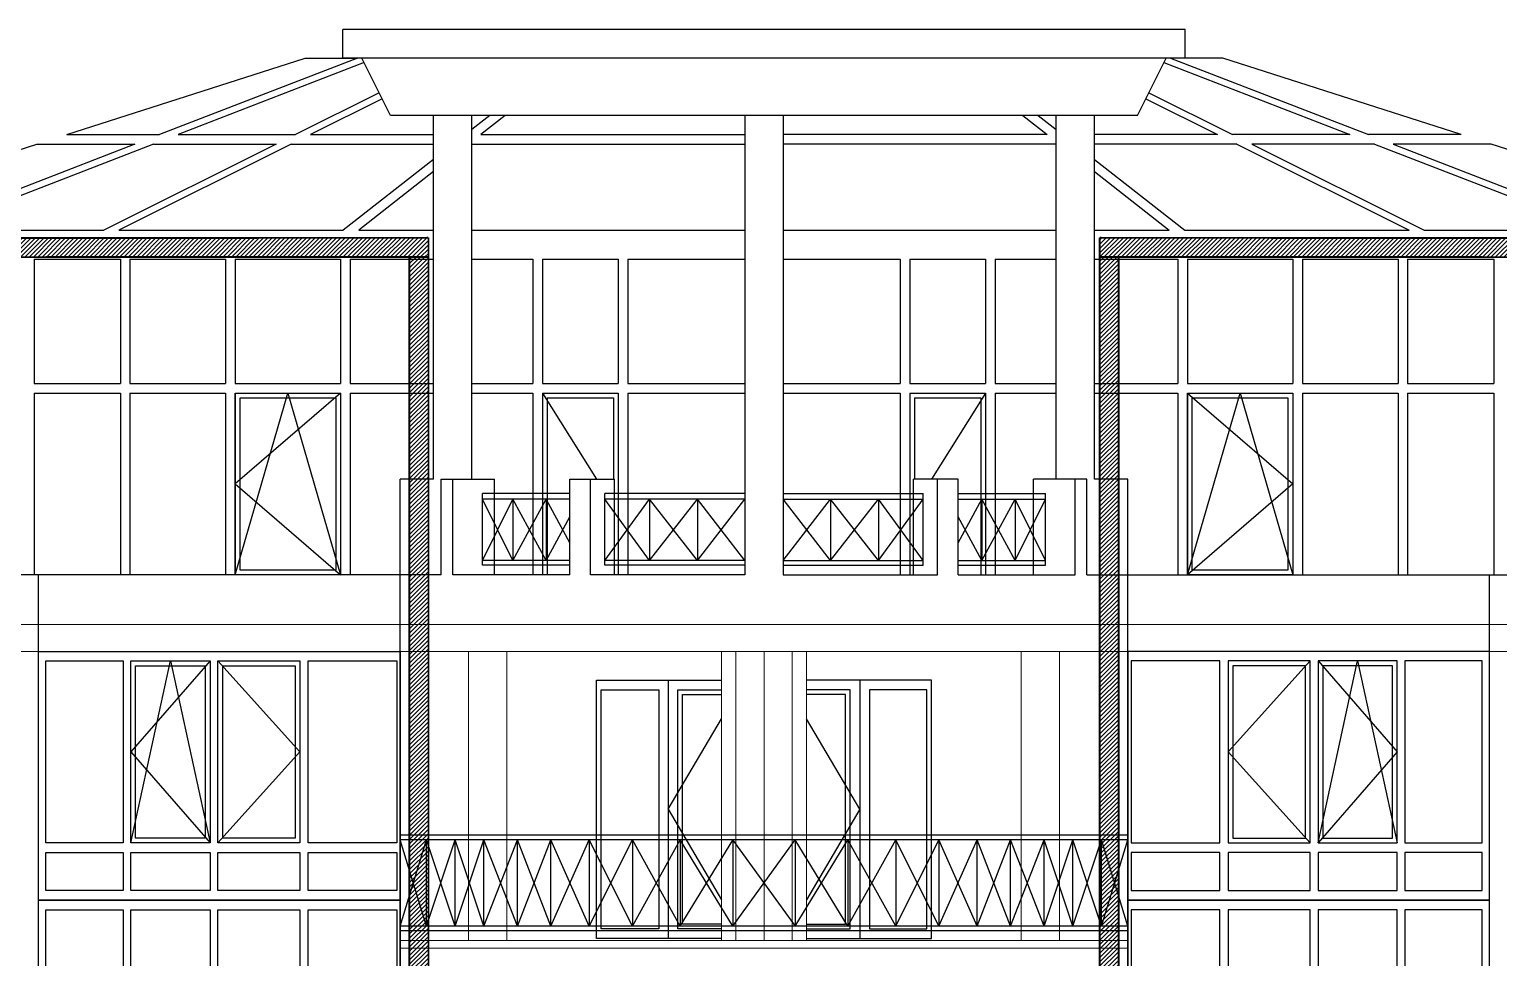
# Model space of a CAD drawing. Header units: inches. Extents: x -634 to 3638, y -6930911 to 5552.
# Drawn here: x 1450.14 to 1466.16, y 3519.54 to 3529.66 of the extents above; entities that cross this region are included whole.
import ezdxf

# ---------------------------------------------------------------- set-up
doc = ezdxf.new("R2010")
doc.units = ezdxf.units.IN
doc.header["$MEASUREMENT"] = 0
doc.linetypes.add('DASHED2', pattern=[9.525, 6.35, -3.175])
for name, color, linetype in [('ALUC', 202, 'Continuous'), ('OGRAJDENIYE', 255, 'Continuous'), ('Okno', 150, 'Continuous'), ('WALL', 243, 'Continuous')]:
    doc.layers.add(name, color=color, linetype=linetype)
doc.layers.add('ELEV', color=134, linetype='Continuous', lineweight=18)
doc.layers.add('WALL_1', color=11, linetype='Continuous', lineweight=15)
pattern_1 = [(45, (1262.311104, 3366.587935), (-0.02343928418428, 0.02343928418428), [])]

msp = doc.modelspace()

# ---------------------------------------------------------------- hatches: boundary and pattern name
at = {"layer": 'ELEV', "linetype": 'Continuous'}
h = msp.add_hatch(dxfattribs=at)
h.set_pattern_fill('ANSI31', color=256, scale=0.01044, style=0)
h.set_pattern_definition(pattern_1)
edge = h.paths.add_edge_path()
edge.add_ellipse((1445.78234, 3471.96182), major_axis=(0, 6932302.83262), ratio=0.00000001506, start_angle=89.999976115149, end_angle=270.000023884851)
edge.add_line((1445.67794, 3474.85168), (1445.67794, 3528.48347))
edge.add_line((1445.67794, 3528.48347), (1445.88675, 3528.48347))
edge.add_line((1445.88675, 3528.48347), (1445.88675, 3474.85168))
h = msp.add_hatch(dxfattribs=at)
h.set_pattern_fill('ANSI31', color=256, scale=0.01044, style=0)
h.set_pattern_definition(pattern_1)
edge = h.paths.add_edge_path()
edge.add_line((1446.58318, 3527.17693), (1454.28291, 3527.18085))
edge.add_line((1454.28291, 3527.18085), (1454.49172, 3527.18095))
edge.add_line((1454.49172, 3527.18095), (1454.49172, 3527.38976))
edge.add_line((1454.49172, 3527.38976), (1446.58308, 3527.38574))
edge.add_line((1446.58308, 3527.38574), (1446.58056, 3527.17695))
h = msp.add_hatch(dxfattribs=at)
h.set_pattern_fill('ANSI31', color=256, scale=0.01044, style=0)
h.set_pattern_definition(pattern_1)
h.paths.add_polyline_path([(1462.01789, 3527.18085), (1469.72024, 3527.17693), (1469.71773, 3527.38574), (1461.80908, 3527.38976), (1461.80908, 3527.18095)])
h = msp.add_hatch(dxfattribs=at)
h.set_pattern_fill('ANSI31', color=256, scale=0.01044, style=0)
h.set_pattern_definition(pattern_1)
edge = h.paths.add_edge_path()
edge.add_ellipse((1454.38921, 3474.80478), major_axis=(0.27352, 0.00612), ratio=0.84659297, start_angle=246.050103, end_angle=290.92148)
edge.add_line((1454.28291, 3474.59067), (1454.28291, 3527.18085))
edge.add_line((1454.28291, 3527.18085), (1454.49172, 3527.18095))
edge.add_line((1454.49172, 3527.18095), (1454.49172, 3474.59067))
h = msp.add_hatch(dxfattribs=at)
h.set_pattern_fill('ANSI31', color=256, scale=0.01044, style=0)
h.set_pattern_definition(pattern_1)
edge = h.paths.add_edge_path()
edge.add_ellipse((1461.91572, 3474.87888), major_axis=(0.01055, 0.31162), ratio=0.87808775, start_angle=159.289199, end_angle=204.115432)
edge.add_line((1461.80908, 3474.59067), (1461.80908, 3527.18095))
edge.add_line((1461.80908, 3527.18095), (1462.01789, 3527.18085))
edge.add_line((1462.01789, 3527.18085), (1462.01789, 3474.59067))

# ---------------------------------------------------------------- linework, layer by layer
at = {"layer": 'ALUC', "color": 7, "linetype": 'Continuous'}
for p, q in [((1462.74411, 3529.66359), (1453.5564, 3529.66359)), ((1453.5564, 3529.35038), (1453.5564, 3529.66359)), ((1462.74411, 3529.35038), (1462.74411, 3529.66359)), ((1462.74411, 3529.35038), (1453.5564, 3529.35038)), ((1454.07842, 3528.72396), (1453.76521, 3529.35038)), ((1462.22209, 3528.72396), (1462.53531, 3529.35038)), ((1462.22209, 3528.72396), (1454.07842, 3528.72396))]:
    msp.add_line(p, q, dxfattribs=at)
at = {"layer": 'ELEV', "linetype": 'Continuous', "flags": 128}
for points in [[(1454.49172, 3527.38976, 0.02088, 0.02088, 0), (1446.58308, 3527.38574, 0.02088, 0.02088, 0)], [(1461.80908, 3527.38976, 0.02088, 0.02088, 0), (1469.71773, 3527.38574, 0.02088, 0.02088, 0)], [(1454.49183, 3527.18095, 0.02088, 0.02088, 0), (1446.58318, 3527.17693, 0, 0, 0)], [(1454.28291, 3527.18085, 0.02088, 0.02088, 0), (1454.28291, 3474.59067, 0.02088, 0.02088, 0)], [(1461.80898, 3527.18095, 0.02088, 0.02088, 0), (1469.71762, 3527.17693, 0, 0, 0)], [(1462.01789, 3527.18085, 0.02088, 0.02088, 0), (1462.01789, 3474.59067, 0.02088, 0.02088, 0)]]:
    msp.add_lwpolyline(points, format="xyseb", dxfattribs=at)
at = {"layer": 'ELEV', "linetype": 'Continuous', "const_width": 0.02088, "flags": 128}
for points in [[(1454.49172, 3527.38976), (1454.49172, 3474.59067)], [(1461.80908, 3527.38976), (1461.80908, 3474.59067)]]:
    msp.add_lwpolyline(points, dxfattribs=at)
at = {"layer": 'OGRAJDENIYE', "color": 7, "linetype": 'Continuous'}
for p, q in [((1456.03257, 3524.60001), (1455.07991, 3524.60001)), ((1455.07991, 3523.81699), (1455.07991, 3524.60001)), ((1456.03257, 3524.53737), (1455.07991, 3524.53737)), ((1455.41053, 3523.86919), (1455.07991, 3524.53737)), ((1455.07991, 3523.86919), (1455.41053, 3524.53737)), ((1455.77594, 3523.86919), (1455.41053, 3524.53737)), ((1455.41053, 3523.86919), (1455.77594, 3524.53737)), ((1455.41053, 3524.53737), (1455.41053, 3523.86919)), ((1455.77594, 3524.53737), (1455.77594, 3523.86919)), ((1456.03257, 3524.06242), (1455.77594, 3524.53737)), ((1457.94123, 3524.60001), (1456.41435, 3524.60001)), ((1456.41435, 3523.81699), (1456.41435, 3524.60001)), ((1457.94123, 3524.53737), (1456.41435, 3524.53737)), ((1456.90158, 3523.86919), (1456.41435, 3524.53737)), ((1456.41435, 3523.86919), (1456.90158, 3524.53737)), ((1457.4236, 3523.86919), (1456.90158, 3524.53737)), ((1456.90158, 3523.86919), (1457.4236, 3524.53737)), ((1456.90158, 3524.53737), (1456.90158, 3523.86919)), ((1457.4236, 3524.53737), (1457.4236, 3523.86919)), ((1457.4236, 3523.86919), (1457.94123, 3524.53737)), ((1457.94123, 3523.86919), (1457.4236, 3524.53737)), ((1458.35928, 3524.60001), (1459.88616, 3524.60001)), ((1458.35928, 3524.53737), (1459.88616, 3524.53737)), ((1458.87692, 3523.86919), (1458.35928, 3524.53737)), ((1458.35928, 3523.86919), (1458.87692, 3524.53737)), ((1458.87692, 3524.53737), (1458.87692, 3523.86919)), ((1458.87692, 3523.86919), (1459.39893, 3524.53737)), ((1459.39893, 3523.86919), (1458.87692, 3524.53737)), ((1459.39893, 3524.53737), (1459.39893, 3523.86919)), ((1459.39893, 3523.86919), (1459.88616, 3524.53737)), ((1459.88616, 3523.86919), (1459.39893, 3524.53737)), ((1459.88616, 3523.81699), (1459.88616, 3524.60001)), ((1460.26795, 3524.60001), (1461.22061, 3524.60001)), ((1460.26795, 3524.53737), (1461.22061, 3524.53737)), ((1460.26795, 3524.06242), (1460.52457, 3524.53737)), ((1460.52457, 3524.53737), (1460.52457, 3523.86919)), ((1460.52457, 3523.86919), (1460.88998, 3524.53737)), ((1460.88998, 3523.86919), (1460.52457, 3524.53737)), ((1460.88998, 3524.53737), (1460.88998, 3523.86919)), ((1460.88998, 3523.86919), (1461.22061, 3524.53737)), ((1461.22061, 3523.86919), (1460.88998, 3524.53737)), ((1461.22061, 3523.81699), (1461.22061, 3524.60001)), ((1455.77594, 3523.86919), (1456.03257, 3524.34414)), ((1460.52457, 3523.86919), (1460.26795, 3524.34414)), ((1456.03257, 3523.86919), (1455.07991, 3523.86919)), ((1456.03257, 3523.81699), (1455.07991, 3523.81699)), ((1457.94123, 3523.86919), (1456.41435, 3523.86919)), ((1457.94123, 3523.81699), (1456.41435, 3523.81699)), ((1458.35928, 3523.86919), (1459.88616, 3523.86919)), ((1458.35928, 3523.81699), (1459.88616, 3523.81699)), ((1460.26795, 3523.86919), (1461.22061, 3523.86919)), ((1460.26795, 3523.81699), (1461.22061, 3523.81699)), ((1462.11802, 3520.8728), (1454.18281, 3520.8728)), ((1462.11802, 3520.8206), (1454.18281, 3520.8206)), ((1454.47019, 3519.88097), (1454.18281, 3520.8206)), ((1454.18281, 3519.88097), (1454.47019, 3520.8206)), ((1454.7834, 3519.88097), (1454.47019, 3520.8206)), ((1454.47019, 3519.88097), (1454.7834, 3520.8206)), ((1454.47019, 3519.88097), (1454.47019, 3520.8206)), ((1455.09661, 3519.88097), (1454.7834, 3520.8206)), ((1454.7834, 3519.88097), (1455.09661, 3520.8206)), ((1454.7834, 3519.88097), (1454.7834, 3520.8206)), ((1455.46203, 3519.88097), (1455.09661, 3520.8206)), ((1455.09661, 3519.88097), (1455.46203, 3520.8206)), ((1455.09661, 3519.88097), (1455.09661, 3520.8206)), ((1455.82744, 3519.88097), (1455.46203, 3520.8206)), ((1455.46203, 3519.88097), (1455.82744, 3520.8206)), ((1455.46203, 3519.88097), (1455.46203, 3520.8206)), ((1456.24505, 3519.88097), (1455.82744, 3520.8206)), ((1455.82744, 3519.88097), (1456.24505, 3520.8206)), ((1455.82744, 3519.88097), (1455.82744, 3520.8206)), ((1456.71487, 3519.88097), (1456.24505, 3520.8206)), ((1456.24505, 3519.88097), (1456.71487, 3520.8206)), ((1456.24505, 3520.8206), (1456.24505, 3519.88097)), ((1457.23689, 3519.88097), (1456.71487, 3520.8206)), ((1456.71487, 3519.88097), (1457.23689, 3520.8206)), ((1456.71487, 3520.8206), (1456.71487, 3519.88097)), ((1457.23689, 3520.8206), (1457.23689, 3519.88097)), ((1457.81111, 3519.87888), (1457.23689, 3520.8206)), ((1457.23689, 3519.88097), (1457.81111, 3520.81852)), ((1457.81111, 3519.87888), (1458.48973, 3520.8206)), ((1457.81111, 3520.81852), (1457.81111, 3519.87888)), ((1457.81111, 3520.81852), (1458.48973, 3519.88097)), ((1459.06395, 3519.88097), (1458.48973, 3520.8206)), ((1458.48973, 3519.88097), (1459.06395, 3520.8206)), ((1458.48973, 3520.8206), (1458.48973, 3519.88097)), ((1459.06395, 3520.8206), (1459.06395, 3519.88097)), ((1459.06395, 3519.88097), (1459.58597, 3520.8206)), ((1459.58597, 3519.88097), (1459.06395, 3520.8206)), ((1459.58597, 3520.8206), (1459.58597, 3519.88097)), ((1459.58597, 3519.88097), (1460.05579, 3520.8206)), ((1460.05579, 3519.88097), (1459.58597, 3520.8206)), ((1460.05579, 3519.88097), (1460.4734, 3520.8206)), ((1460.4734, 3519.88097), (1460.05579, 3520.8206)), ((1460.05579, 3520.8206), (1460.05579, 3519.88097)), ((1460.4734, 3519.88097), (1460.4734, 3520.8206)), ((1460.4734, 3519.88097), (1460.83881, 3520.8206)), ((1460.83881, 3519.88097), (1460.4734, 3520.8206)), ((1460.83881, 3519.88097), (1460.83881, 3520.8206)), ((1460.83881, 3519.88097), (1461.20423, 3520.8206)), ((1461.20423, 3519.88097), (1460.83881, 3520.8206)), ((1461.20423, 3519.88097), (1461.20423, 3520.8206)), ((1461.20423, 3519.88097), (1461.51744, 3520.8206)), ((1461.51744, 3519.88097), (1461.20423, 3520.8206)), ((1461.51744, 3519.88097), (1461.51744, 3520.8206)), ((1461.51744, 3519.88097), (1461.83065, 3520.8206)), ((1461.83065, 3519.88097), (1461.51744, 3520.8206)), ((1461.83065, 3519.88097), (1461.83065, 3520.8206)), ((1461.83065, 3519.88097), (1462.11802, 3520.8206)), ((1462.11802, 3519.88097), (1461.83065, 3520.8206)), ((1462.11802, 3519.88097), (1454.18281, 3519.88097)), ((1462.11802, 3519.82877), (1454.18281, 3519.82877))]:
    msp.add_line(p, q, dxfattribs=at)
at = {"layer": 'Okno', "color": 7, "linetype": 'Continuous'}
for p, q in [((1450.54723, 3528.51515), (1453.14688, 3529.35038)), ((1453.71627, 3529.35038), (1451.55958, 3528.51515)), ((1453.14688, 3529.35038), (1453.71627, 3529.35038)), ((1462.58425, 3529.35038), (1464.74094, 3528.51515)), ((1463.15364, 3529.35038), (1462.58425, 3529.35038)), ((1465.75329, 3528.51515), (1463.15364, 3529.35038)), ((1453.7901, 3529.3006), (1451.76195, 3528.51515)), ((1462.51042, 3529.3006), (1464.53857, 3528.51515)), ((1453.9547, 3528.9714), (1453.04149, 3528.51515)), ((1453.98738, 3528.90603), (1453.20501, 3528.51515)), ((1462.31313, 3528.90603), (1463.09551, 3528.51515)), ((1462.34582, 3528.9714), (1463.25903, 3528.51515)), ((1455.16028, 3528.72396), (1454.96573, 3528.57147)), ((1455.32952, 3528.72396), (1455.06312, 3528.51515)), ((1460.971, 3528.72396), (1461.2374, 3528.51515)), ((1461.14024, 3528.72396), (1461.33479, 3528.57147)), ((1447.29766, 3527.47111), (1450.22227, 3528.41075)), ((1451.28999, 3528.41075), (1448.86372, 3527.47111)), ((1451.49236, 3528.41075), (1449.06609, 3527.47111)), ((1450.22227, 3528.41075), (1451.28999, 3528.41075)), ((1450.54723, 3528.51515), (1451.55958, 3528.51515)), ((1452.83252, 3528.41075), (1450.95179, 3527.47111)), ((1452.99604, 3528.41075), (1451.11531, 3527.47111)), ((1451.49236, 3528.41075), (1452.83252, 3528.41075)), ((1451.76195, 3528.51515), (1453.04149, 3528.51515)), ((1452.99604, 3528.41075), (1454.54811, 3528.41075)), ((1453.20501, 3528.51515), (1454.54811, 3528.51515)), ((1454.96573, 3528.41075), (1457.94123, 3528.41075)), ((1455.06312, 3528.51515), (1457.94123, 3528.51515)), ((1461.2374, 3528.51515), (1458.35928, 3528.51515)), ((1461.33479, 3528.41075), (1458.35928, 3528.41075)), ((1463.09551, 3528.51515), (1461.7524, 3528.51515)), ((1463.30448, 3528.41075), (1461.7524, 3528.41075)), ((1464.53857, 3528.51515), (1463.25903, 3528.51515)), ((1463.30448, 3528.41075), (1465.1852, 3527.47111)), ((1463.468, 3528.41075), (1465.34872, 3527.47111)), ((1464.80816, 3528.41075), (1463.468, 3528.41075)), ((1465.75329, 3528.51515), (1464.74094, 3528.51515)), ((1464.80816, 3528.41075), (1467.23443, 3527.47111)), ((1465.01052, 3528.41075), (1467.4368, 3527.47111)), ((1466.07824, 3528.41075), (1465.01052, 3528.41075)), ((1469.00285, 3527.47111), (1466.07824, 3528.41075)), ((1454.54811, 3528.24414), (1453.56188, 3527.47111)), ((1461.7524, 3528.24414), (1462.73863, 3527.47111)), ((1454.54811, 3528.11148), (1453.73112, 3527.47111)), ((1461.7524, 3528.11148), (1462.56939, 3527.47111)), ((1449.06609, 3527.47111), (1450.95179, 3527.47111)), ((1451.11531, 3527.47111), (1453.56188, 3527.47111)), ((1453.73112, 3527.47111), (1454.54811, 3527.47111)), ((1454.96573, 3527.47111), (1457.94123, 3527.47111)), ((1458.35928, 3527.47111), (1461.33479, 3527.47111)), ((1461.7524, 3527.47111), (1462.56939, 3527.47111)), ((1462.73863, 3527.47111), (1465.1852, 3527.47111)), ((1465.34872, 3527.47111), (1467.23443, 3527.47111)), ((1450.19253, 3527.1579), (1451.13208, 3527.1579)), ((1450.19253, 3527.1579), (1450.19253, 3525.80066)), ((1451.13208, 3527.1579), (1451.13208, 3525.80066)), ((1451.23648, 3527.1579), (1452.28043, 3527.1579)), ((1451.23648, 3527.1579), (1451.23648, 3525.80066)), ((1452.28043, 3527.1579), (1452.28043, 3525.80066)), ((1452.38484, 3527.1579), (1453.53319, 3527.1579)), ((1452.38484, 3527.1579), (1452.38484, 3525.80066)), ((1453.53319, 3527.1579), (1453.53319, 3525.80066)), ((1453.6376, 3527.1579), (1454.54811, 3527.1579)), ((1453.6376, 3527.1579), (1453.6376, 3525.80066)), ((1454.96573, 3527.1579), (1455.62988, 3527.1579)), ((1455.62988, 3527.1579), (1455.62988, 3525.80066)), ((1455.73428, 3527.1579), (1456.56179, 3527.1579)), ((1455.73428, 3527.1579), (1455.73428, 3525.80066)), ((1456.56179, 3527.1579), (1456.56179, 3525.80066)), ((1456.6662, 3527.1579), (1457.94123, 3527.1579)), ((1456.6662, 3527.1579), (1456.6662, 3525.80066)), ((1458.35928, 3527.1579), (1459.63432, 3527.1579)), ((1459.63432, 3527.1579), (1459.63432, 3525.80066)), ((1459.73872, 3527.1579), (1460.56623, 3527.1579)), ((1459.73872, 3527.1579), (1459.73872, 3525.80066)), ((1460.56623, 3527.1579), (1460.56623, 3525.80066)), ((1460.67064, 3527.1579), (1461.33479, 3527.1579)), ((1460.67064, 3527.1579), (1460.67064, 3525.80066)), ((1461.7524, 3527.1579), (1462.66292, 3527.1579)), ((1462.66292, 3527.1579), (1462.66292, 3525.80066)), ((1462.76732, 3527.1579), (1463.91568, 3527.1579)), ((1462.76732, 3527.1579), (1462.76732, 3525.80066)), ((1463.91568, 3527.1579), (1463.91568, 3525.80066)), ((1464.02008, 3527.1579), (1465.06404, 3527.1579)), ((1464.02008, 3527.1579), (1464.02008, 3525.80066)), ((1465.06404, 3527.1579), (1465.06404, 3525.80066)), ((1465.16844, 3527.1579), (1466.10799, 3527.1579)), ((1465.16844, 3527.1579), (1465.16844, 3525.80066)), ((1466.10799, 3527.1579), (1466.10799, 3525.80066)), ((1450.19253, 3525.80066), (1451.13208, 3525.80066)), ((1450.19253, 3525.69625), (1450.19253, 3523.71258)), ((1450.19253, 3525.69625), (1451.13208, 3525.69625)), ((1451.13208, 3525.69625), (1451.13208, 3523.71258)), ((1451.23648, 3525.80066), (1452.28043, 3525.80066)), ((1451.23648, 3525.69625), (1451.23648, 3523.71258)), ((1451.23648, 3525.69625), (1452.28043, 3525.69625)), ((1452.28043, 3525.69625), (1452.28043, 3523.71258)), ((1452.38484, 3525.80066), (1453.53319, 3525.80066)), ((1452.38484, 3525.69625), (1452.38484, 3523.71258)), ((1452.38484, 3525.69625), (1453.53319, 3525.69625)), ((1453.53319, 3525.69625), (1453.53319, 3523.71258)), ((1453.6376, 3525.80066), (1454.54811, 3525.80066)), ((1453.6376, 3525.69625), (1453.6376, 3523.71258)), ((1453.6376, 3525.69625), (1454.54811, 3525.69625)), ((1454.96573, 3525.80066), (1455.62988, 3525.80066)), ((1454.96573, 3525.69625), (1455.62988, 3525.69625)), ((1455.62988, 3525.69625), (1455.62988, 3523.71258)), ((1455.73428, 3525.80066), (1456.56179, 3525.80066)), ((1455.73428, 3525.69625), (1455.73428, 3523.71258)), ((1455.73428, 3525.69625), (1456.56179, 3525.69625)), ((1456.56179, 3525.69625), (1456.56179, 3523.71258)), ((1456.6662, 3525.80066), (1457.94123, 3525.80066)), ((1456.6662, 3525.69625), (1456.6662, 3523.71258)), ((1456.6662, 3525.69625), (1457.94123, 3525.69625)), ((1458.35928, 3525.80066), (1459.63432, 3525.80066)), ((1458.35928, 3525.69625), (1459.63432, 3525.69625)), ((1459.63432, 3525.69625), (1459.63432, 3523.71258)), ((1459.73872, 3525.80066), (1460.56623, 3525.80066)), ((1459.73872, 3525.69625), (1459.73872, 3523.71258)), ((1459.73872, 3525.69625), (1460.56623, 3525.69625)), ((1460.56623, 3525.69625), (1460.56623, 3523.71258)), ((1460.67064, 3525.80066), (1461.33479, 3525.80066)), ((1460.67064, 3525.69625), (1460.67064, 3523.71258)), ((1460.67064, 3525.69625), (1461.33479, 3525.69625)), ((1461.7524, 3525.80066), (1462.66292, 3525.80066)), ((1461.7524, 3525.69625), (1462.66292, 3525.69625)), ((1462.66292, 3525.69625), (1462.66292, 3523.71258)), ((1462.76732, 3525.80066), (1463.91568, 3525.80066)), ((1462.76732, 3525.69625), (1462.76732, 3523.71258)), ((1462.76732, 3525.69625), (1463.91568, 3525.69625)), ((1463.91568, 3525.69625), (1463.91568, 3523.71258)), ((1464.02008, 3525.80066), (1465.06404, 3525.80066)), ((1464.02008, 3525.69625), (1464.02008, 3523.71258)), ((1464.02008, 3525.69625), (1465.06404, 3525.69625)), ((1465.06404, 3525.69625), (1465.06404, 3523.71258)), ((1465.16844, 3525.80066), (1466.10799, 3525.80066)), ((1465.16844, 3525.69625), (1465.16844, 3523.71258)), ((1465.16844, 3525.69625), (1466.10799, 3525.69625)), ((1466.10799, 3525.69625), (1466.10799, 3523.71258)), ((1455.78648, 3525.64405), (1456.50959, 3525.64405)), ((1455.78648, 3525.64405), (1455.78648, 3523.71258)), ((1456.50959, 3525.64405), (1456.50959, 3524.75662)), ((1459.79092, 3525.64405), (1460.51403, 3525.64405)), ((1459.79092, 3525.64405), (1459.79092, 3524.75662)), ((1460.51403, 3525.64405), (1460.51403, 3523.71258))]:
    msp.add_line(p, q, dxfattribs=at)
at = {"layer": 'Okno', "color": 7, "linetype": 'DASHED2', "ltscale": 0.4}
for p, q in [((1453.53319, 3525.69625), (1452.38484, 3524.70442)), ((1452.38484, 3523.71258), (1452.95901, 3525.69625)), ((1452.95901, 3525.69625), (1453.53319, 3523.71258)), ((1455.73428, 3525.69625), (1456.32272, 3524.75662)), ((1460.56623, 3525.69625), (1459.9778, 3524.75662)), ((1462.76732, 3525.69625), (1463.91568, 3524.70442)), ((1462.76732, 3523.71258), (1463.3415, 3525.69625)), ((1463.3415, 3525.69625), (1463.91568, 3523.71258)), ((1452.38484, 3524.70442), (1453.53319, 3523.71258)), ((1463.91568, 3524.70442), (1462.76732, 3523.71258)), ((1452.10985, 3522.77295), (1451.24598, 3521.78112)), ((1451.24598, 3520.78928), (1451.67791, 3522.77295)), ((1451.67791, 3522.77295), (1452.10985, 3520.78928)), ((1452.19591, 3522.77295), (1453.09033, 3521.78112)), ((1464.10493, 3522.77295), (1463.21051, 3521.78112)), ((1464.19099, 3522.77295), (1465.05486, 3521.78112)), ((1464.19099, 3520.78928), (1464.62292, 3522.77295)), ((1464.62292, 3522.77295), (1465.05486, 3520.78928)), ((1457.1063, 3521.15469), (1457.68708, 3522.14329)), ((1459.19437, 3521.15459), (1458.61369, 3522.14324)), ((1451.24598, 3521.78112), (1452.10985, 3520.78928)), ((1453.09033, 3521.78112), (1452.19591, 3520.78928)), ((1463.21051, 3521.78112), (1464.10493, 3520.78928)), ((1465.05486, 3521.78112), (1464.19099, 3520.78928)), ((1457.1063, 3521.15469), (1457.68708, 3520.1661)), ((1459.19437, 3521.15459), (1458.61348, 3520.16605))]:
    msp.add_line(p, q, dxfattribs=at)
at = {"layer": 'Okno', "color": 7}
for p, q in [((1457.10627, 3522.56414), (1457.10633, 3519.74525)), ((1459.19457, 3522.56414), (1459.19451, 3519.74525))]:
    msp.add_line(p, q, dxfattribs=at)
at = {"layer": 'Okno', "color": 7, "linetype": 'Continuous'}
for points in [[(1452.38484, 3525.69625), (1453.53319, 3525.69625), (1453.53319, 3523.71258), (1452.38484, 3523.71258)], [(1462.76732, 3525.69625), (1463.91568, 3525.69625), (1463.91568, 3523.71258), (1462.76732, 3523.71258)], [(1452.43704, 3525.64405), (1453.48099, 3525.64405), (1453.48099, 3523.76479), (1452.43704, 3523.76479), (1452.43704, 3525.64405)], [(1462.81953, 3525.64405), (1463.86348, 3525.64405), (1463.86348, 3523.76479), (1462.81953, 3523.76479), (1462.81953, 3525.64405)]]:
    msp.add_lwpolyline(points, close=True, dxfattribs=at)
at = {"layer": 'Okno', "color": 7}
for points in [[(1450.23855, 3522.87735), (1454.18281, 3522.87735), (1454.18281, 3520.16286), (1450.23855, 3520.16286)], [(1450.32031, 3522.77295), (1451.16301, 3522.77295), (1451.16301, 3520.78928), (1450.32031, 3520.78928)], [(1451.24598, 3522.77295), (1452.10985, 3522.77295), (1452.10985, 3520.78928), (1451.24598, 3520.78928)], [(1452.19591, 3522.77295), (1453.09033, 3522.77295), (1453.09033, 3520.78928), (1452.19591, 3520.78928)], [(1453.17915, 3522.77295), (1454.14793, 3522.77295), (1454.14793, 3520.78928), (1453.17915, 3520.78928)], [(1466.06229, 3522.87735), (1462.11802, 3522.87735), (1462.11802, 3520.16286), (1466.06229, 3520.16286)], [(1463.12169, 3522.77295), (1462.15291, 3522.77295), (1462.15291, 3520.78928), (1463.12169, 3520.78928)], [(1464.10493, 3522.77295), (1463.21051, 3522.77295), (1463.21051, 3520.78928), (1464.10493, 3520.78928)], [(1465.05486, 3522.77295), (1464.19099, 3522.77295), (1464.19099, 3520.78928), (1465.05486, 3520.78928)], [(1465.98053, 3522.77295), (1465.13783, 3522.77295), (1465.13783, 3520.78928), (1465.98053, 3520.78928)], [(1451.29818, 3522.72075), (1452.05765, 3522.72075), (1452.05765, 3520.84148), (1451.29818, 3520.84148), (1451.29818, 3522.72075)], [(1452.24811, 3522.72075), (1453.03813, 3522.72075), (1453.03813, 3520.84148), (1452.24811, 3520.84148), (1452.24811, 3522.72075)], [(1464.05273, 3522.72075), (1463.26271, 3522.72075), (1463.26271, 3520.84148), (1464.05273, 3520.84148), (1464.05273, 3522.72075)], [(1465.00266, 3522.72075), (1464.24319, 3522.72075), (1464.24319, 3520.84148), (1465.00266, 3520.84148), (1465.00266, 3522.72075)], [(1456.3755, 3522.45974), (1457.00187, 3522.45974), (1457.00187, 3519.84965), (1456.3755, 3519.84965), (1456.3755, 3522.45974)], [(1459.92534, 3522.45974), (1459.29897, 3522.45974), (1459.29897, 3519.84965), (1459.92534, 3519.84965), (1459.92534, 3522.45974)], [(1450.32031, 3520.68488), (1451.16301, 3520.68488), (1451.16301, 3520.26726), (1450.32031, 3520.26726)], [(1451.24598, 3520.68488), (1452.10985, 3520.68488), (1452.10985, 3520.26726), (1451.24598, 3520.26726)], [(1452.19591, 3520.68488), (1453.09033, 3520.68488), (1453.09033, 3520.26726), (1452.19591, 3520.26726)], [(1453.17915, 3520.68488), (1454.14793, 3520.68488), (1454.14793, 3520.26726), (1453.17915, 3520.26726)], [(1463.12169, 3520.68488), (1462.15291, 3520.68488), (1462.15291, 3520.26726), (1463.12169, 3520.26726)], [(1464.10493, 3520.68488), (1463.21051, 3520.68488), (1463.21051, 3520.26726), (1464.10493, 3520.26726)], [(1465.05486, 3520.68488), (1464.19099, 3520.68488), (1464.19099, 3520.26726), (1465.05486, 3520.26726)], [(1465.98053, 3520.68488), (1465.13783, 3520.68488), (1465.13783, 3520.26726), (1465.98053, 3520.26726)], [(1450.23855, 3520.16286), (1454.18281, 3520.16286), (1454.18281, 3519.11882), (1450.23855, 3519.11882)], [(1450.32031, 3520.05846), (1451.16301, 3520.05846), (1451.16301, 3519.22323), (1450.32031, 3519.22323)], [(1451.24598, 3520.05846), (1452.10985, 3520.05846), (1452.10985, 3519.22323), (1451.24598, 3519.22323)], [(1452.19591, 3520.05846), (1453.09033, 3520.05846), (1453.09033, 3519.22323), (1452.19591, 3519.22323)], [(1453.17915, 3520.05846), (1454.14793, 3520.05846), (1454.14793, 3519.22323), (1453.17915, 3519.22323)], [(1466.06229, 3520.16286), (1462.11802, 3520.16286), (1462.11802, 3519.11882), (1466.06229, 3519.11882)], [(1463.12169, 3520.05846), (1462.15291, 3520.05846), (1462.15291, 3519.22323), (1463.12169, 3519.22323)], [(1464.10493, 3520.05846), (1463.21051, 3520.05846), (1463.21051, 3519.22323), (1464.10493, 3519.22323)], [(1465.05486, 3520.05846), (1464.19099, 3520.05846), (1464.19099, 3519.22323), (1465.05486, 3519.22323)], [(1465.98053, 3520.05846), (1465.13783, 3520.05846), (1465.13783, 3519.22323), (1465.98053, 3519.22323)]]:
    msp.add_lwpolyline(points, close=True, dxfattribs=at)
for points in [[(1457.68708, 3519.74525), (1456.3233, 3519.74525), (1456.3233, 3522.56414), (1457.68708, 3522.56414)], [(1457.68708, 3519.84965), (1457.21068, 3519.84965), (1457.21068, 3522.45974), (1457.21068, 3522.45974), (1457.68708, 3522.45974)], [(1458.61376, 3519.74525), (1459.97754, 3519.74525), (1459.97754, 3522.56414), (1458.61376, 3522.56414)], [(1458.61376, 3519.84965), (1459.09016, 3519.84965), (1459.09016, 3522.45974), (1459.09016, 3522.45974), (1458.61376, 3522.45974)], [(1457.68708, 3519.90185), (1457.26288, 3519.90185), (1457.26288, 3522.40754), (1457.26288, 3522.40754), (1457.68708, 3522.40754)], [(1458.61376, 3519.90185), (1459.03796, 3519.90185), (1459.03796, 3522.40754), (1459.03796, 3522.40754), (1458.61376, 3522.40754)]]:
    msp.add_lwpolyline(points, dxfattribs=at)
at = {"layer": 'WALL', "color": 7}
for p, q in [((1454.54811, 3524.75662), (1454.54811, 3528.72396)), ((1461.7524, 3524.75662), (1461.7524, 3528.72396)), ((1454.18281, 3474.59067), (1454.18281, 3524.75662)), ((1454.54811, 3524.75662), (1454.18281, 3524.75662)), ((1454.63005, 3523.71258), (1454.63005, 3524.75662)), ((1454.63005, 3524.75662), (1455.21017, 3524.75662)), ((1454.75797, 3523.71258), (1454.75797, 3524.75662)), ((1455.21017, 3523.71258), (1455.21017, 3524.75662)), ((1456.03257, 3523.71258), (1456.03257, 3524.75662)), ((1456.03257, 3524.75662), (1456.51886, 3524.75662)), ((1456.25775, 3523.71258), (1456.25775, 3524.75662)), ((1456.51886, 3523.71258), (1456.51886, 3524.75662)), ((1459.78165, 3523.71258), (1459.78165, 3524.75662)), ((1460.26795, 3524.75662), (1459.78165, 3524.75662)), ((1460.04277, 3523.71258), (1460.04277, 3524.75662)), ((1460.26795, 3523.71258), (1460.26795, 3524.75662)), ((1461.09034, 3523.71258), (1461.09034, 3524.75662)), ((1461.67047, 3524.75662), (1461.09034, 3524.75662)), ((1461.54254, 3523.71258), (1461.54254, 3524.75662)), ((1461.67047, 3523.71258), (1461.67047, 3524.75662)), ((1462.1177, 3524.75662), (1461.7524, 3524.75662)), ((1462.11803, 3474.59067), (1462.11803, 3524.75662)), ((1454.63005, 3523.71258), (1446.66611, 3523.71258)), ((1450.23855, 3474.85168), (1450.23855, 3523.71258)), ((1456.03257, 3523.71258), (1454.75797, 3523.71258)), ((1457.94123, 3523.71258), (1456.25775, 3523.71258)), ((1458.35928, 3523.71258), (1460.04277, 3523.71258)), ((1460.26795, 3523.71258), (1461.54254, 3523.71258)), ((1461.67047, 3523.71258), (1469.6344, 3523.71258)), ((1466.06229, 3474.85168), (1466.06229, 3523.71258))]:
    msp.add_line(p, q, dxfattribs=at)
at = {"layer": 'WALL', "color": 7, "linetype": 'Continuous'}
for p, q in [((1454.96573, 3524.75662), (1454.96573, 3528.72396)), ((1457.94123, 3528.72396), (1457.94123, 3523.71258)), ((1458.35928, 3528.72396), (1458.35928, 3523.71258)), ((1461.33479, 3524.75662), (1461.33479, 3528.72396))]:
    msp.add_line(p, q, dxfattribs=at)
at = {"layer": 'WALL_1', "color": 7, "linetype": 'Continuous'}
for p, q in [((1474.12401, 3523.16968), (1442.1765, 3523.16968)), ((1474.12401, 3522.87735), (1442.1765, 3522.87735)), ((1454.92921, 3522.87735), (1454.92921, 3519.72436)), ((1455.34696, 3522.87735), (1455.34696, 3519.72436)), ((1457.68708, 3519.72436), (1457.68708, 3522.87735)), ((1457.84232, 3519.72436), (1457.84232, 3522.87735)), ((1458.15026, 3519.72436), (1458.15042, 3522.87735)), ((1458.45852, 3519.72436), (1458.45852, 3522.87735)), ((1458.61376, 3519.72436), (1458.61376, 3522.87735)), ((1460.95356, 3522.87735), (1460.95356, 3519.72436)), ((1461.37091, 3522.87735), (1461.37091, 3519.72436)), ((1462.1177, 3519.72436), (1454.18281, 3519.72436)), ((1462.1177, 3519.64084), (1454.18281, 3519.64084))]:
    msp.add_line(p, q, dxfattribs=at)

doc.saveas('drawing.dxf')
